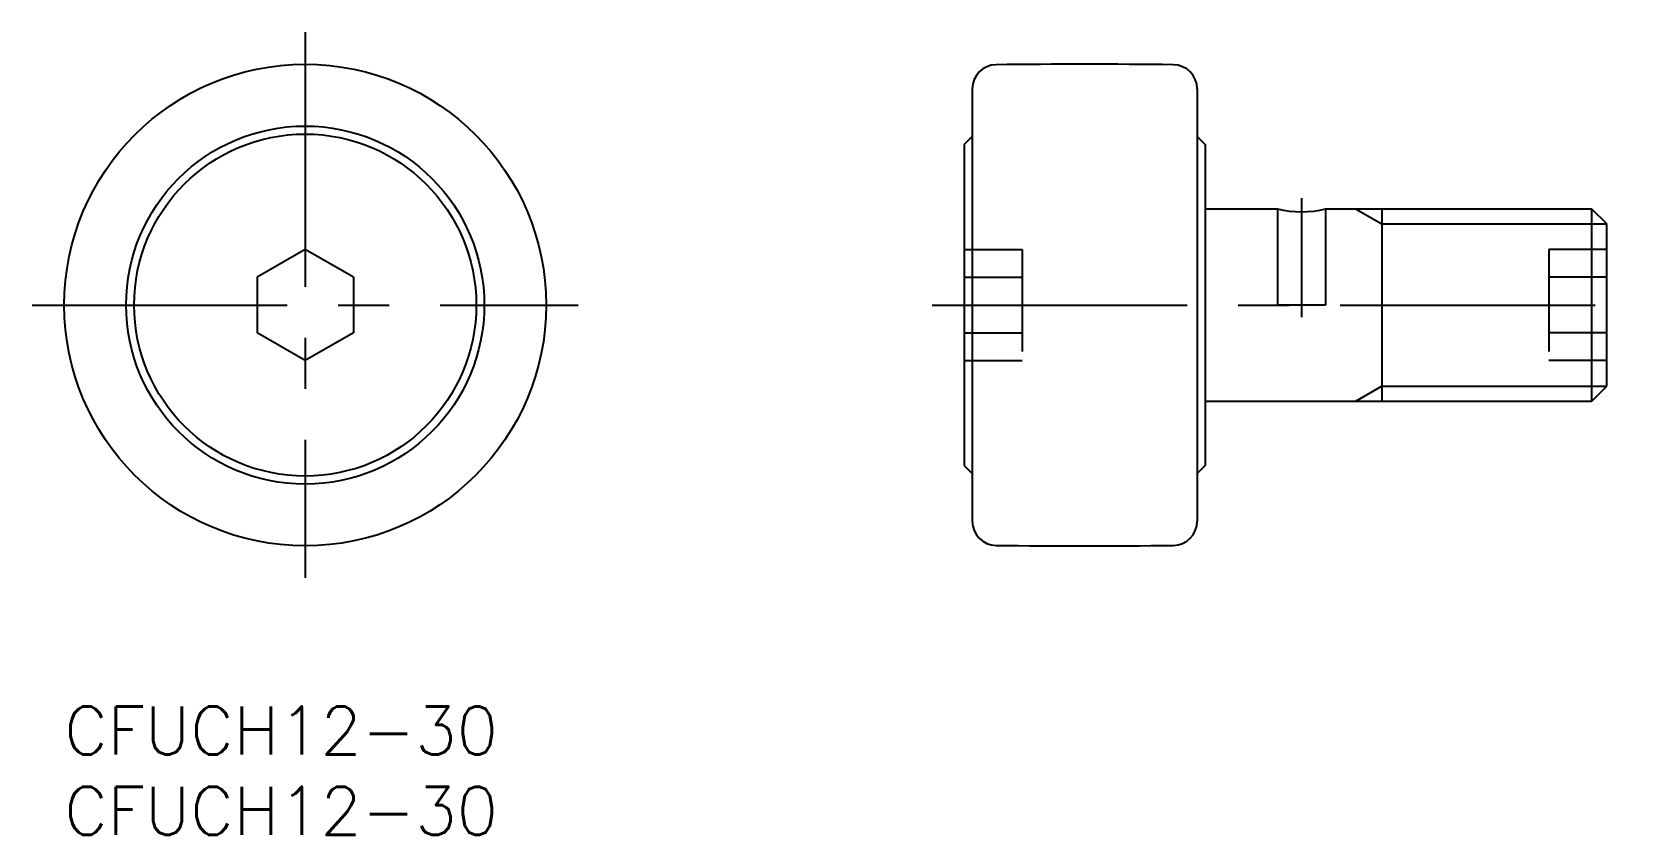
# Model space of a CAD drawing. Extents: x -2 to 98, y -8 to 42.
import ezdxf

# ---------------------------------------------------------------- set-up
doc = ezdxf.new("R2010")
doc.units = 0
doc.header["$LTSCALE"] = 0.5
doc.linetypes.add('CENTER', pattern=[50.8, 31.75, -6.35, 6.35, -6.35])
doc.linetypes.add('DASHED', pattern=[19.05, 12.7, -6.35])
for name, color, linetype in [('MSM_CENTER', 1, 'CENTER'), ('MSM_CONTINUOUS', 7, 'CONTINUOUS'), ('MSM_DASHED', 4, 'DASHED'), ('MSM_NARROW', 5, 'CONTINUOUS'), ('MSM_PART_NUMBER', 7, 'CONTINUOUS')]:
    doc.layers.add(name, color=color, linetype=linetype)
doc.styles.get("Standard").update_dxf_attribs({"font": 'txt.shx', "height": 3, "bigfont": 'bigfont.shx'})

# ---------------------------------------------------------------- blocks, each defined once
blk = doc.blocks.new('*U14')
at = {"layer": 'MSM_PART_NUMBER'}
blk.add_text('CFUCH12-30', height=3, dxfattribs=at).set_placement((0, -8))
blk = doc.blocks.new('*U15')
at = {"layer": 'MSM_PART_NUMBER'}
blk.add_text('CFUCH12-30', height=3, dxfattribs=at).set_placement((0, -3))

msp = doc.modelspace()

# ---------------------------------------------------------------- linework, layer by layer
at = {"layer": 'MSM_CENTER'}
for p, q in [((15, 42), (15, 8)), ((77.03, 31.65), (77.03, 24.25)), ((-2, 25), (32, 25)), ((54.03, 25), (98.03, 25))]:
    msp.add_line(p, q, dxfattribs=at)
at = {"layer": 'MSM_CONTINUOUS'}
for p, q in [((56.53, 38.47), (56.53, 11.53)), ((70.53, 38.47), (70.53, 11.53)), ((56.53, 35.5), (56.03, 35)), ((70.53, 35.5), (71.03, 35)), ((56.03, 35), (56.03, 15)), ((71.03, 35), (71.03, 15)), ((71.03, 31), (75.53, 31)), ((78.53, 31), (95.08, 31)), ((82.03, 31), (82.03, 19)), ((96.03, 30.05), (95.08, 31)), ((95.08, 31), (95.08, 19)), ((96.03, 19.95), (96.03, 30.05)), ((15, 28.46), (12, 26.73)), ((18, 26.73), (15, 28.46)), ((12, 26.73), (12, 23.27)), ((18, 26.73), (18, 23.27)), ((15, 21.54), (12, 23.27)), ((18, 23.27), (15, 21.54)), ((95.08, 19), (96.03, 19.95)), ((95.08, 19), (71.03, 19)), ((56.03, 15), (56.53, 14.5)), ((71.03, 15), (70.53, 14.5))]:
    msp.add_line(p, q, dxfattribs=at)
for radius in [15, 11.15, 10.65]:
    msp.add_circle((15, 25), radius, dxfattribs=at)
for centre, radius, start, end in [((58.03, 38.47), 1.5, 90.6322, 180), ((63.53, -460), 500, 89.3678, 90.6322), ((69.03, 38.47), 1.5, 0, 89.3678), ((77.03, 36.81), 6, 255.5225, 284.4775), ((58.03, 11.53), 1.5, 180, 269.3678), ((69.03, 11.53), 1.5, 270.6322, 0), ((63.53, 510), 500, 269.3678, 270.6322)]:
    msp.add_arc(centre, radius, start, end, dxfattribs=at)
at = {"layer": 'MSM_DASHED'}
for p, q in [((75.53, 31), (75.53, 25)), ((78.53, 31), (78.53, 25)), ((56.03, 28.46), (59.63, 28.46)), ((59.63, 28.46), (59.63, 21.54)), ((92.43, 28.46), (92.43, 21.54)), ((96.03, 28.46), (92.43, 28.46)), ((56.03, 26.73), (59.63, 26.73)), ((96.03, 26.73), (92.43, 26.73)), ((78.53, 25), (75.53, 25)), ((56.03, 23.27), (59.63, 23.27)), ((96.03, 23.27), (92.43, 23.27)), ((56.03, 21.54), (59.63, 21.54)), ((96.03, 21.54), (92.43, 21.54))]:
    msp.add_line(p, q, dxfattribs=at)
at = {"layer": 'MSM_NARROW'}
for p, q in [((80.39, 31), (82.03, 30.05)), ((82.03, 30.05), (96.03, 30.05)), ((82.03, 19.95), (80.39, 19)), ((82.03, 19.95), (96.03, 19.95))]:
    msp.add_line(p, q, dxfattribs=at)

# ---------------------------------------------------------------- block references
at = {"layer": 'MSM_CONTINUOUS'}
for name in ['*U15', '*U14']:
    msp.add_blockref(name, (0, 0), dxfattribs=at)

doc.saveas('drawing.dxf')
